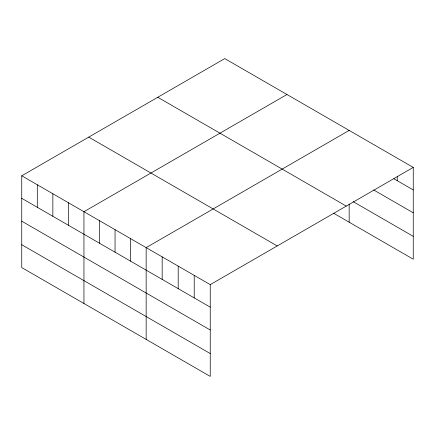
<?xml version="1.0" encoding="UTF-8"?>
<svg xmlns="http://www.w3.org/2000/svg" width="435" height="435" viewBox="0 0 435 435"><rect width="100%" height="100%" fill="white"/><g stroke="black" fill="none" stroke-linecap="round" stroke-linejoin="round"><path stroke-width="0.65" d="M21.75 175.8L210.241 284.626L210.241 376.405L21.75 267.585L21.75 175.8L224.759 58.594L413.25 167.415L413.25 259.2L333.612 213.221M286.964 94.504L83.95 211.714L83.95 303.494M349.164 130.418L146.155 247.624L146.155 339.403M210.241 284.626L413.25 167.415M393.795 178.709L413.25 189.943M373.768 190.003L413.25 212.797M353.171 201.655L413.25 236.341M157.769 97.271L346.255 206.098M88.745 137.123L277.231 245.949M21.75 198.327L210.241 307.148M21.75 221.181L210.241 330.002M21.75 244.726L210.241 353.552M397.231 176.713L397.231 180.688M349.164 204.048L349.164 222.198M194.217 275.377L194.217 297.899M178.198 266.128L178.198 288.65M162.173 256.873L162.173 279.401M130.603 238.646L130.603 261.169M115.052 229.669L115.052 252.191M99.501 220.692L99.501 243.214M68.398 202.737L68.398 225.259M52.852 193.76L52.852 216.282M37.301 184.783L37.301 207.305"/></g></svg>
